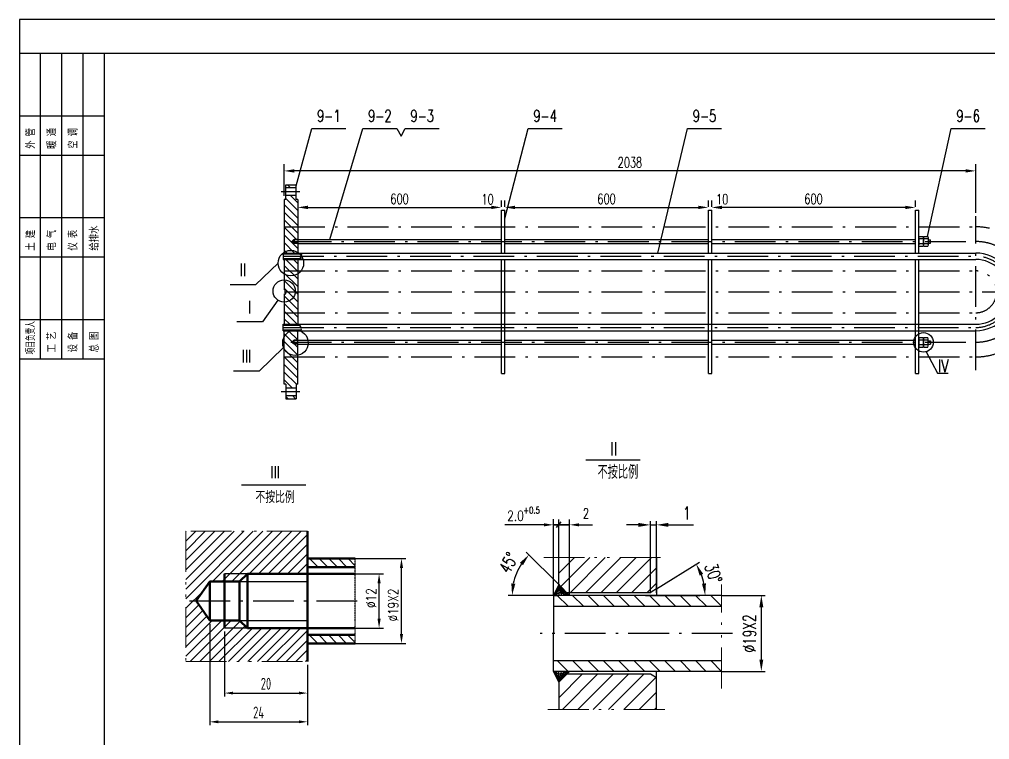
# Model space of a CAD drawing. Extents: x 28446 to 36913, y 3260 to 15560.
# Drawn here: x 28446 to 31305, y 7078 to 9200 of the extents above; entities that cross this region are included whole.
import ezdxf
from ezdxf.enums import TextEntityAlignment as Align

# ---------------------------------------------------------------- set-up
doc = ezdxf.new("R2010")
doc.units = 0
doc.header["$LTSCALE"] = 10
for name, pattern in [('ACAD_ISO10W100', [18.7, 12, -3, 0.7, -3]), ('ACAD_ISO12W100', [22.4, 12, -3, 0.7, -3, 0.7, -3]), ('DASHED', [5, 4, -1]), ('PHANTOM', [2.5, 1.25, -0.25, 0.25, -0.25, 0.25, -0.25])]:
    doc.linetypes.add(name, pattern=pattern)
for name, color, linetype in [('1', 7, 'Continuous'), ('2', 1, 'Continuous'), ('BZCC', 7, 'Continuous'), ('hgjy', 7, 'Continuous'), ('K1', 4, 'Continuous'), ('STEEL', 1, 'Continuous'), ('STEEL_DASH', 7, 'DASHED'), ('tank', 1, 'Continuous'), ('tankx', 2, 'ACAD_ISO10W100'), ('tanky', 7, 'Continuous')]:
    doc.layers.add(name, color=color, linetype=linetype)
doc.layers.add('CDR_DWG1', color=1, linetype='Continuous', lineweight=50)
doc.layers.add('双点划线', color=3, linetype='ACAD_ISO12W100', lineweight=18)
doc.styles.add('HGCAD', font='gbenor.shx', dxfattribs={"width": 0.75, "bigfont": 'gbcbig.shx'})
doc.styles.add('HZ', font='txt', dxfattribs={"width": 0.75, "bigfont": 'hztxt'})
doc.styles.add('hzfs', font='simplex.shx', dxfattribs={"width": 0.7, "bigfont": 'hzfs.shx'})
doc.styles.add('ST', font='', dxfattribs={"width": 0.75})
doc.styles.get("Standard").update_dxf_attribs({"font": 'txt', "width": 0.7, "bigfont": 'hztxt.shx'})
doc.styles.get('ST').set_extended_font_data('SimSun')
doc.dimstyles.new('HGCAD$0', dxfattribs={"dimscale": 10, "dimtxt": 3.5, "dimasz": 2.5, "dimexe": 1, "dimexo": 1, "dimgap": 1, "dimtad": 1, "dimdec": 0, "dimdsep": 46, "dimtxsty": 'HGCAD', "dimcen": 0, "dimclrd": 4, "dimclre": 4, "dimclrt": 7, "dimadec": 0, "dimazin": 0, "dimtfac": 0.7, "dimtmove": 0, "dimatfit": 0, "dimfxl": 1, "dimarcsym": 0})
doc.dimstyles.new('ISO-25', dxfattribs={"dimtxt": 2.5, "dimasz": 2.5, "dimexe": 1.25, "dimexo": 0.625, "dimtad": 1, "dimtxsty": 'Standard', "dimcen": 2.5, "dimadec": 0, "dimazin": 0, "dimtfac": 1, "dimtmove": 0, "dimatfit": 3, "dimfxl": 1, "dimarcsym": 0})

# ---------------------------------------------------------------- blocks, each defined once
blk = doc.blocks.new('M16')
at = {"layer": 'tank'}
for p, q in [((6.000000000010004, -10.39230484540803), (5.999999999989996, 10.39230484541895)), ((7.021749413833277, 13.85640646055708), (19.07825058613798, 13.85640646056981)), ((19.07825058614526, 6.928203230293548), (7.021749413840553, 6.928203230281724)), ((20.10000000001037, -10.39230484539439), (20.09999999998945, 10.39230484543259)), ((20.10000000001037, -10.39230484542441), (20.09999999999036, 10.39230484540258)), ((21.12174941383364, 13.85640646054253), (33.17825058613835, 13.85640646055344)), ((33.17825058614562, 6.928203230277177), (21.12174941384092, 6.928203230266263)), ((34.20000000001073, -10.39230484540985), (34.19999999998981, 10.39230484541713)), ((34.19999999999527, 4.881867190347293), (40.63992441342089, 4.88186719035366)), ((40.63992441342089, 4.88186719035366), (40.63992441343089, -4.881867190307275)), ((19.07825058615799, -6.928203230257168), (7.021749413854195, -6.928203230268991)), ((7.021749413860562, -13.85640646054435), (19.07825058616527, -13.85640646053344)), ((33.17825058615836, -6.928203230273539), (21.12174941385456, -6.928203230284453)), ((21.12174941386093, -13.85640646056072), (33.17825058616563, -13.8564064605489)), ((34.19999999999982, -4.881867190307275), (40.63992441342543, -4.881867190307275))]:
    blk.add_line(p, q, dxfattribs=at)
for centre, radius, start, end in [((12.38315603018236, 10.39230484542531), 6.383156030192954, 147.1327677635579, 212.8672322365142), ((29.99999999999909, 2.91038304567337e-11), 24, 163.2213451190789, 196.7786548810209), ((13.71684396979708, 10.39230484542622), 6.383156030192955, 327.1327677635579, 32.86723223651416), ((-3.900000000000546, -4.547473508864641e-12), 24, 343.2213451190788, 16.77865488102088), ((26.48315603018273, 10.39230484540985), 6.383156030192954, 147.1327677635579, 212.8672322365142), ((44.09999999999945, 1.364242052659392e-11), 24, 163.2213451190789, 196.7786548810209), ((27.81684396979745, 10.39230484541076), 6.383156030192955, 327.1327677635579, 32.86723223651416), ((10.19999999999982, -2.000888343900442e-11), 24, 343.2213451190788, 16.77865488102088), ((12.38315603020328, -10.39230484540167), 6.383156030192955, 147.1327677635579, 212.8672322365142), ((13.71684396981709, -10.39230484540076), 6.383156030192954, 327.1327677635579, 32.86723223651416), ((26.48315603020365, -10.39230484541713), 6.383156030192955, 147.1327677635579, 212.8672322365142), ((27.81684396981746, -10.39230484541622), 6.383156030192954, 327.1327677635579, 32.86723223651416)]:
    blk.add_arc(centre, radius, start, end, dxfattribs=at)
blk = doc.blocks.new('*D134')
at = {"layer": 'Defpoints', "color": 0, "linetype": 'ByBlock'}
for p in [(29226.31321511405, 8753.622110270051), (29226.31321511405, 8669.744449199627), (31264.2525174933, 8620.24444920023)]:
    blk.add_point(p, dxfattribs=at)
at = {"layer": 'STEEL_DASH', "color": 4, "linetype": 'ByBlock', "lineweight": -2}
for p, q in [((29226.31321511405, 8679.744449199627), (29226.31321511405, 8773.622110270051)), ((31234.2525174933, 8753.622110270051), (29256.31321511405, 8753.622110270051)), ((31264.2525174933, 8630.24444920023), (31264.2525174933, 8773.622110270051))]:
    blk.add_line(p, q, dxfattribs=at)
at = {"layer": 'STEEL_DASH', "color": 4, "linetype": 'ByBlock'}
for points in [[(29256.31321511405, 8758.622110270051), (29256.31321511405, 8748.622110270051), (29226.31321511405, 8753.622110270051)], [(31234.2525174933, 8758.622110270051), (31234.2525174933, 8748.622110270051), (31264.2525174933, 8753.622110270051)]]:
    blk.add_solid(points, dxfattribs=at)
at = {"layer": 'STEEL_DASH', "color": 7, "linetype": 'ByBlock', "insert": (30245.28286630367, 8778.622110270051), "char_height": 30, "attachment_point": 5, "style": 'hzfs'}
blk.add_mtext('2038', dxfattribs=at)
blk = doc.blocks.new('*D135')
at = {"layer": 'Defpoints', "color": 0, "linetype": 'ByBlock'}
for p in [(29266.31601237125, 8669.744449199627), (29866.31601237125, 8646.088409225573), (29866.31601237125, 8637.53953210069)]:
    blk.add_point(p, dxfattribs=at)
at = {"layer": 'STEEL_DASH', "color": 4, "linetype": 'ByBlock', "lineweight": -2}
for p, q in [((29866.31601237125, 8647.53953210069), (29866.31601237125, 8666.088409225573)), ((29266.31601237125, 8659.744449199627), (29266.31601237125, 8626.088409225573)), ((29296.31601237125, 8646.088409225573), (29836.31601237125, 8646.088409225573))]:
    blk.add_line(p, q, dxfattribs=at)
at = {"layer": 'STEEL_DASH', "color": 4, "linetype": 'ByBlock'}
for points in [[(29296.31601237125, 8651.088409225573), (29296.31601237125, 8641.088409225573), (29266.31601237125, 8646.088409225573)], [(29836.31601237125, 8651.088409225573), (29836.31601237125, 8641.088409225573), (29866.31601237125, 8646.088409225573)]]:
    blk.add_solid(points, dxfattribs=at)
at = {"layer": 'STEEL_DASH', "color": 7, "linetype": 'ByBlock', "insert": (29566.31601237125, 8671.088409225573), "char_height": 30, "attachment_point": 5, "style": 'hzfs'}
blk.add_mtext('600', dxfattribs=at)
blk = doc.blocks.new('*D136')
at = {"layer": 'Defpoints', "color": 0, "linetype": 'ByBlock'}
for p in [(29876.31601237125, 8637.53953210069), (30476.31601237125, 8646.06738464898), (30476.31601237125, 8637.539532100654)]:
    blk.add_point(p, dxfattribs=at)
at = {"layer": 'STEEL_DASH', "color": 4, "linetype": 'ByBlock', "lineweight": -2}
for p, q in [((29876.31601237125, 8647.53953210069), (29876.31601237125, 8666.06738464898)), ((30476.31601237125, 8647.539532100654), (30476.31601237125, 8666.06738464898)), ((29906.31601237125, 8646.06738464898), (30446.31601237125, 8646.06738464898))]:
    blk.add_line(p, q, dxfattribs=at)
at = {"layer": 'STEEL_DASH', "color": 4, "linetype": 'ByBlock'}
for points in [[(29906.31601237125, 8651.06738464898), (29906.31601237125, 8641.06738464898), (29876.31601237125, 8646.06738464898)], [(30446.31601237125, 8651.06738464898), (30446.31601237125, 8641.06738464898), (30476.31601237125, 8646.06738464898)]]:
    blk.add_solid(points, dxfattribs=at)
at = {"layer": 'STEEL_DASH', "color": 7, "linetype": 'ByBlock', "insert": (30176.31601237125, 8671.06738464898), "char_height": 30, "attachment_point": 5, "style": 'hzfs'}
blk.add_mtext('600', dxfattribs=at)
blk = doc.blocks.new('*D137')
at = {"layer": 'Defpoints', "color": 0, "linetype": 'ByBlock'}
for p in [(30486.31601237125, 8645.96840593456), (30486.31601237125, 8637.53953210069), (31086.31601237125, 8637.53953210069)]:
    blk.add_point(p, dxfattribs=at)
at = {"layer": 'STEEL_DASH', "color": 4, "linetype": 'ByBlock', "lineweight": -2}
for p, q in [((30486.31601237125, 8647.53953210069), (30486.31601237125, 8665.96840593456)), ((31086.31601237125, 8647.53953210069), (31086.31601237125, 8665.96840593456)), ((31056.31601237125, 8645.96840593456), (30516.31601237125, 8645.96840593456))]:
    blk.add_line(p, q, dxfattribs=at)
at = {"layer": 'STEEL_DASH', "color": 4, "linetype": 'ByBlock'}
for points in [[(30516.31601237125, 8650.96840593456), (30516.31601237125, 8640.96840593456), (30486.31601237125, 8645.96840593456)], [(31056.31601237125, 8650.96840593456), (31056.31601237125, 8640.96840593456), (31086.31601237125, 8645.96840593456)]]:
    blk.add_solid(points, dxfattribs=at)
at = {"layer": 'STEEL_DASH', "color": 7, "linetype": 'ByBlock', "insert": (30786.31601237125, 8670.96840593456), "char_height": 30, "attachment_point": 5, "style": 'hzfs'}
blk.add_mtext('600', dxfattribs=at)
blk = doc.blocks.new('*D140')
at = {"color": 4, "lineweight": -2}
for p, q in [((30515.46928363622, 7502.732247904729), (30643.69418943245, 7502.732247904729)), ((30632.44418943245, 7313.732308939885), (30632.44418943245, 7467.732247904729)), ((30515.46928363622, 7278.732308939885), (30643.69418943245, 7278.732308939885))]:
    blk.add_line(p, q, dxfattribs=at)
at = {"color": 4}
for points in [[(30626.61085609912, 7467.732247904729), (30638.27752276578, 7467.732247904729), (30632.44418943245, 7502.732247904729)], [(30626.61085609912, 7313.732308939885), (30638.27752276578, 7313.732308939885), (30632.44418943245, 7278.732308939885)]]:
    blk.add_solid(points, dxfattribs=at)
at = {"layer": 'Defpoints', "color": 0}
for p in [(30515.46928363622, 7502.732247904729), (30632.44418943245, 7502.732247904729), (30515.46928363622, 7278.732308939885)]:
    blk.add_point(p, dxfattribs=at)
at = {"color": 7, "insert": (30597.44418943245, 7390.732278422312), "char_height": 37.5, "attachment_point": 5, "rotation": 90, "style": 'hzfs'}
blk.add_mtext('%%C19X2', dxfattribs=at)
blk = doc.blocks.new('*D141')
at = {"color": 4, "lineweight": -2}
blk.add_line((30323.4694667417, 7521.817483500432), (30449.99768352597, 7600.89705337158), dxfattribs=at)
blk.add_arc((30292.93287137621, 7502.732247904731), 173.9679371658754, 11.54666679686845, 20.4585322279824, dxfattribs=at)
at = {"color": 4}
for points in [[(30450.69527758744, 7560.960790704076), (30461.16042555555, 7566.117513414935), (30440.45768343892, 7594.934595963833)], [(30469.1837893671, 7538.141509070849), (30457.57630029566, 7536.967921167279), (30466.90080854209, 7502.732247904731)]]:
    blk.add_solid(points, dxfattribs=at)
at = {"layer": 'Defpoints', "color": 0}
for p in [(30323.4694667417, 7521.817483500432), (30463.89378105448, 7534.938000864861), (30299.46937518896, 7502.732247904731), (30310.66932636083, 7513.817452982854), (30515.46928363623, 7502.732247904731)]:
    blk.add_point(p, dxfattribs=at)
at = {"color": 7, "insert": (30491.4799650641, 7567.898576261125), "char_height": 37.5, "attachment_point": 5, "rotation": 288.1706623373516, "style": 'hzfs'}
blk.add_mtext('30%%d', dxfattribs=at)
blk = doc.blocks.new('*D142')
at = {"color": 4, "lineweight": -2}
for p, q in [((30035.46928363622, 7534.73236997504), (29939.61638454672, 7630.585726127214)), ((30019.46937518896, 7502.732247904727), (29886.65756130737, 7502.732247904729))]:
    blk.add_line(p, q, dxfattribs=at)
blk.add_arc((30067.46925311865, 7502.732247904731), 169.5616918112798, 146.8476429113363, 168.1522204850796, dxfattribs=at)
at = {"color": 4}
for points in [[(29920.98046375291, 7599.137048027187), (29930.0373880875, 7591.782917710925), (29947.57131686899, 7622.630755872831)], [(29907.32199847978, 7536.943300950557), (29895.71763332046, 7538.147385814807), (29897.90756130737, 7502.732247904727)]]:
    blk.add_solid(points, dxfattribs=at)
at = {"layer": 'Defpoints', "color": 0}
for p in [(29903.68527072616, 7546.618173228931), (30035.46928363622, 7534.73236997504), (30019.46937518896, 7502.732247904727), (30067.46925311865, 7502.732247904731), (30155.46928363622, 7502.732247904731)]:
    blk.add_point(p, dxfattribs=at)
at = {"color": 7, "insert": (29886.94014160664, 7598.933732578193), "char_height": 37.5, "attachment_point": 5, "rotation": 61.94745916325821, "style": 'hzfs'}
blk.add_mtext('45°', dxfattribs=at)
blk = doc.blocks.new('*D143')
at = {"color": 4, "lineweight": -2}
for p, q in [((30305.32569843114, 7510.732278422307), (30305.32569843114, 7721.881055430438)), ((30323.46946674169, 7510.732278422307), (30323.46946674169, 7721.881055430438)), ((30270.32569843114, 7710.631055430438), (30235.32569843114, 7710.631055430438)), ((30305.32569843114, 7710.631055430438), (30323.46946674169, 7710.631055430438)), ((30358.46946674169, 7710.631055430438), (30432.21946674169, 7710.631055430438))]:
    blk.add_line(p, q, dxfattribs=at)
at = {"color": 4}
for points in [[(30270.32569843114, 7716.464388763771), (30270.32569843114, 7704.797722097105), (30305.32569843114, 7710.631055430438)], [(30358.46946674169, 7716.464388763771), (30358.46946674169, 7704.797722097105), (30323.46946674169, 7710.631055430438)]]:
    blk.add_solid(points, dxfattribs=at)
at = {"layer": 'Defpoints', "color": 0}
for p in [(30323.46946674169, 7710.631055430438), (30305.32569843114, 7510.732278422307), (30323.46946674169, 7510.732278422307)]:
    blk.add_point(p, dxfattribs=at)
at = {"color": 7, "insert": (30412.84446674169, 7745.631055430438), "char_height": 37.5, "attachment_point": 5, "style": 'hzfs'}
blk.add_mtext('1', dxfattribs=at)
blk = doc.blocks.new('*D138')
at = {"color": 4, "lineweight": -2}
for p, q in [((29050.27574081438, 7396.417187432255), (29050.27574081438, 7205.013421537916)), ((29294.92825820546, 7297.977275560827), (29294.92825820546, 7205.013421537916)), ((29075.27574081438, 7215.013421537916), (29269.92825820546, 7215.013421537916))]:
    blk.add_line(p, q, dxfattribs=at)
at = {"color": 4}
for points in [[(29075.27574081438, 7219.180088204583), (29075.27574081438, 7210.846754871249), (29050.27574081438, 7215.013421537916)], [(29269.92825820546, 7219.180088204583), (29269.92825820546, 7210.846754871249), (29294.92825820546, 7215.013421537916)]]:
    blk.add_solid(points, dxfattribs=at)
at = {"layer": 'Defpoints', "color": 0}
for p in [(29050.27574081438, 7406.417187432255), (29294.92825820546, 7307.977275560827), (29294.92825820546, 7215.013421537916)]:
    blk.add_point(p, dxfattribs=at)
at = {"color": 7, "insert": (29172.60199950992, 7242.513421537916), "char_height": 35, "attachment_point": 5, "style": 'HGCAD'}
blk.add_mtext('20', dxfattribs=at)
blk = doc.blocks.new('*D139')
at = {"color": 4, "lineweight": -2}
for p, q in [((29006.84752136162, 7419.274548272098), (29006.84752136162, 7120.286046450314)), ((29294.92825820546, 7297.977275560863), (29294.92825820546, 7120.286046450314)), ((29031.84752136162, 7130.286046450314), (29269.92825820546, 7130.286046450314))]:
    blk.add_line(p, q, dxfattribs=at)
at = {"color": 4}
for points in [[(29031.84752136162, 7134.452713116981), (29031.84752136162, 7126.119379783647), (29006.84752136162, 7130.286046450314)], [(29269.92825820546, 7134.452713116981), (29269.92825820546, 7126.119379783647), (29294.92825820546, 7130.286046450314)]]:
    blk.add_solid(points, dxfattribs=at)
at = {"layer": 'Defpoints', "color": 0}
for p in [(29006.84752136162, 7429.274548272098), (29294.92825820546, 7307.977275560863), (29294.92825820546, 7130.286046450314)]:
    blk.add_point(p, dxfattribs=at)
at = {"color": 7, "insert": (29150.88788978354, 7157.786046450314), "char_height": 35, "attachment_point": 5, "style": 'HGCAD'}
blk.add_mtext('24', dxfattribs=at)

msp = doc.modelspace()

# ---------------------------------------------------------------- hatches: boundary and pattern name
at = {"layer": 'STEEL_DASH', "linetype": 'ByBlock'}
h = msp.add_hatch(dxfattribs=at)
h.set_pattern_fill('ANSI31', color=256, scale=5, style=0)
h.set_pattern_definition([(135, (60605.99568950568, 2038.154419885555), (11.22532015133644, 11.22532015133644), [])])
h.paths.add_polyline_path([(29231.09446424013, 8712.244449199654), (29261.53476324516, 8712.244449199654), (29261.53476324516, 8703.744449199654), (29231.09446424013, 8703.744449199654)])
h.paths.add_polyline_path([(29226.31321511405, 8669.744449199627), (29231.09446424013, 8669.744449199654), (29231.09446424013, 8680.744449199654), (29261.53476324516, 8680.744449199654), (29261.53476324516, 8669.744449199628), (29266.31601237125, 8669.744449199625), (29266.31601237124, 8588.798894862453), (29226.31321511404, 8588.798894862453)])
h.paths.add_polyline_path([(29226.31321511403, 8588.798894862455), (29266.31601237124, 8588.798894862455), (29266.31601237124, 8551.497624673233), (29255.84233677684, 8551.497624673233), (29255.84233677684, 8550.43331774422), (29253.34415533066, 8550.43331774422), (29248.81647699419, 8545.49762467323), (29253.34415533066, 8540.561931602242), (29255.84233677684, 8540.561931602242), (29255.84233677684, 8539.497624673231), (29266.31601237125, 8539.497624673233), (29266.31601237124, 8513.586964766677, 0.2873408609467023), (29226.31321511402, 8513.963326974379)])
h.paths.add_polyline_path([(29266.31601237124, 8513.586964766677), (29266.31601237125, 8511.69635448401), (29226.31321511402, 8511.69635448401), (29226.31321511402, 8513.963326974379, -0.2873408609467023)])
h.paths.add_polyline_path([(29226.31321511401, 8492.696354484013), (29266.31601237124, 8492.696354484015), (29266.31601237125, 8458.895084294789), (29226.31321511401, 8458.89508429479)])
h.paths.add_polyline_path([(29226.313215114, 8449.725571425988, 0.2873408609468249), (29266.31601237124, 8450.101933633683), (29266.31601237124, 8397.244449200178), (29258.94642975226, 8397.244449200178, 0.01829487644389185), (29259.03398492131, 8399.636535978703, 0.4142135623735516), (29226.313215114, 8432.35730578596)])
h.paths.add_polyline_path([(29226.313215114, 8449.725571425992), (29226.313215114, 8458.89508429479), (29266.31601237125, 8458.895084294789), (29266.31601237125, 8450.101933633685, -0.2873408609468559)])
h.paths.add_polyline_path([(29226.313215114, 8432.35730578596, -0.4142135623735516), (29259.03398492131, 8399.636535978703, -0.01829487644389879), (29258.94642975226, 8397.244449200176), (29226.31321511399, 8397.244449200176)])
h.paths.add_polyline_path([(29258.94642975226, 8397.244449200176), (29266.31601237124, 8397.244449200176), (29266.31601237124, 8335.593814105567), (29226.31321511398, 8335.593814105567), (29226.31321511399, 8366.915766171447, 0.3929409846706876)])
h.paths.add_polyline_path([(29226.31321511399, 8397.244449200176), (29258.94642975226, 8397.244449200176, -0.3929409846707198), (29226.31321511398, 8366.915766171447)])
h.paths.add_polyline_path([(29226.31321511399, 8335.593814105567), (29266.31601237124, 8335.593814105567), (29266.31601237124, 8301.792543916345), (29226.31321511397, 8301.792543916345)])
h.paths.add_polyline_path([(29226.31321511403, 8282.792543916345), (29247.14472706631, 8282.792543916345, 0.1880183632882613), (29226.31321511403, 8265.039269283337)], flags=17)
h.paths.add_polyline_path([(29247.14472706632, 8282.792543916346), (29266.31601237124, 8282.792543916346), (29266.31601237124, 8254.991273727124), (29255.84233677684, 8254.991273727122), (29255.84233677684, 8253.926966798113), (29253.34415533066, 8253.926966798113), (29248.8164769942, 8248.991273727126), (29253.34415533066, 8244.055580656135), (29255.84233677684, 8244.055580656135), (29255.84233677684, 8242.991273727122), (29266.31601237124, 8242.991273727124), (29266.31601237124, 8210.138294973187, -0.3256763449826872), (29226.31321511404, 8229.353351057234), (29226.31321511403, 8265.039269283337, -0.1880183632882905)])
h.paths.add_polyline_path([(29226.31321511405, 8229.353351057223, 0.3256763449825847), (29266.31601237124, 8210.138294973187), (29266.31601237124, 8205.690003537902), (29226.31321511405, 8205.690003537902)])
h.paths.add_polyline_path([(29226.31321511405, 8205.690003537902), (29266.31601237124, 8205.690003537904), (29266.31601237124, 8124.744449200731), (29261.53476324516, 8124.744449200726), (29261.53476324516, 8113.744449200701), (29231.09446424013, 8113.744449200701), (29231.09446424013, 8124.744449200702), (29226.31321511405, 8124.744449200728)])
h.paths.add_polyline_path([(29231.09446424014, 8090.744449200702), (29261.53476324516, 8090.744449200702), (29261.53476324516, 8082.244449200702), (29231.09446424013, 8082.244449200701)])

# ---------------------------------------------------------------- linework, layer by layer
for p, q in [((36855.99369508092, 9200.017219313188), (28445.99369508059, 9200.017219313188)), ((28445.99369508059, 9200.017219313188), (28445.99369508059, 3260.017219312949)), ((29266.31601237124, 8551.497624673231), (29255.84233677684, 8551.497624673231)), ((29266.31601237124, 8539.497624673231), (29255.84233677684, 8539.497624673231)), ((29266.31601237124, 8254.991273727124), (29255.84233677684, 8254.991273727124)), ((29266.31601237124, 8242.991273727124), (29255.84233677684, 8242.991273727124)), ((28936.30854157358, 7493.056654995216), (29135.22538950141, 7691.973502923051)), ((28936.30854157358, 7521.340926242687), (29106.94111825402, 7691.97350292312)), ((28936.30854157358, 7549.62519749015), (29078.65684700655, 7691.97350292312)), ((28936.30854157358, 7577.90946873762), (29050.37257575909, 7691.97350292312)), ((28936.30854157358, 7662.762282480016), (28965.51976201669, 7691.97350292312)), ((28936.30854157358, 7634.478011232553), (28993.80403326415, 7691.97350292312)), ((29015.09598441821, 7543.559826592376), (29163.50966074888, 7691.973502923051)), ((29066.23761650552, 7566.41718743222), (29191.79393199642, 7691.97350292312)), ((29094.52188775291, 7566.41718743222), (29220.07820324389, 7691.97350292312)), ((29122.80615900045, 7566.417187432255), (29248.36247449128, 7691.97350292312)), ((29151.09043024784, 7566.417187432255), (29276.64674573875, 7691.97350292312)), ((29179.37470149538, 7566.417187432255), (29294.92825820553, 7681.97074414244)), ((29207.65897274278, 7566.417187432255), (29294.92825820553, 7653.686472894969)), ((29235.94324399032, 7566.417187432255), (29294.92825820546, 7625.402201647471)), ((29326.35618739207, 7586.41718743222), (29301.35618739207, 7611.41718743222)), ((29354.64045863954, 7586.41718743222), (29329.64045863946, 7611.417187432255)), ((29382.92472988701, 7586.417187432255), (29357.924729887, 7611.417187432255)), ((29411.2090011344, 7586.417187432255), (29386.2090011344, 7611.417187432255)), ((29435.8407248929, 7590.069734921257), (29414.49327238194, 7611.417187432255)), ((29435.8407248929, 7611.417187432255), (29584.44780739758, 7611.417187432255)), ((29264.22751523771, 7566.417187432255), (29294.92825820546, 7597.117930399926)), ((29298.0719161446, 7586.41718743222), (29294.92825820539, 7589.560845371438)), ((29571.94780739758, 7389.417187432318), (29571.94780739758, 7583.41718743226)), ((29043.38025566567, 7543.559826592376), (29050.27574081438, 7550.455311741083)), ((29050.27574081438, 7550.455311741083), (29066.23761650552, 7566.41718743222)), ((29117.78531386952, 7566.417187432255), (29050.27574081438, 7566.417187432255)), ((29071.66452691307, 7543.559826592376), (29094.52188775291, 7566.41718743222)), ((29292.51178648525, 7566.417187432255), (29294.92825820546, 7568.833659152462)), ((29435.8407248929, 7566.417187432255), (29518.48136807208, 7566.417187432255)), ((29094.92825820546, 7543.559826592411), (29294.92825820546, 7543.559826592411)), ((29505.98136807208, 7434.417187432249), (29505.98136807208, 7538.41718743226)), ((28936.30854157358, 7464.772383747753), (28988.24334145988, 7516.707183634079)), ((28936.30854157358, 7436.488112500359), (28975.02562476437, 7475.205195691073)), ((28936.30854157366, 7408.203841252889), (28986.6015695306, 7458.49686920983)), ((28936.30854157358, 7379.919570005426), (28998.17751429683, 7441.788542728629)), ((28936.30854157358, 7323.351027510493), (29042.23206233516, 7429.274548272064)), ((28936.30854157358, 7351.635298757956), (29013.94779108769, 7429.274548272098)), ((28949.21906087139, 7307.977275560863), (29050.27574081431, 7409.033955503746)), ((28977.50333211893, 7307.977275560863), (29075.94324399024, 7406.41718743222)), ((29005.78760336632, 7307.977275560863), (29104.22751523771, 7406.41718743222)), ((29034.07187461386, 7307.977275560863), (29132.51178648518, 7406.41718743222)), ((29050.27574081431, 7409.033955503746), (29070.51633358262, 7429.274548272064)), ((29117.78531386952, 7406.417187432255), (29050.27574081438, 7406.417187432255)), ((29062.35614586125, 7307.977275560863), (29160.79605773264, 7406.41718743222)), ((29075.94324399032, 7406.417187432289), (29096.86441859251, 7427.338362034483)), ((29090.64041710879, 7307.977275560863), (29189.08032898011, 7406.41718743222)), ((29094.92825820546, 7429.274548272098), (29294.92825820546, 7429.274548272098)), ((29104.22751523771, 7406.41718743222), (29111.00645980753, 7413.196132002069)), ((29118.92468835619, 7307.977275560863), (29217.36460022758, 7406.41718743222)), ((29147.20895960365, 7307.977275560863), (29245.64887147504, 7406.41718743222)), ((29175.49323085112, 7307.977275560828), (29273.93314272251, 7406.41718743222)), ((29435.8407248929, 7406.417187432255), (29518.48136807208, 7406.417187432255)), ((29203.77750209859, 7307.977275560828), (29294.92825820546, 7399.128031667697)), ((29325.08201741241, 7361.41718743222), (29300.08201741234, 7386.417187432255)), ((29353.36628865988, 7361.417187432255), (29328.3662886598, 7386.417187432289)), ((29381.65055990728, 7361.417187432289), (29356.65055990727, 7386.417187432289)), ((29409.93483115467, 7361.417187432289), (29384.93483115467, 7386.417187432325)), ((29435.8407248929, 7363.795564941558), (29413.21910240212, 7386.417187432289)), ((29232.06177334605, 7307.977275560828), (29294.92825820546, 7370.843760420234)), ((29296.79774616494, 7361.41718743222), (29294.92825820546, 7363.286675391704)), ((29435.8407248929, 7361.417187432325), (29584.44780739758, 7361.417187432325)), ((29260.34604459345, 7307.977275560828), (29294.92825820546, 7342.559489172763)), ((29288.63031584099, 7307.977275560828), (29294.92825820546, 7314.2752179253))]:
    msp.add_line(p, q)
at = {"color": 7}
for p, q in [((28445.99369508059, 9100.017219313188), (28445.99369508059, 8200.017219313188)), ((28508.49369508059, 8200.017219313188), (28508.49369508059, 9100.017219313188)), ((28570.99369508059, 8200.017219313188), (28570.99369508059, 9100.017219313188)), ((28633.49369508059, 8200.017219313188), (28633.49369508059, 9100.017219313188)), ((28445.99369508059, 8915.97933877636), (28695.99369508059, 8915.97933877636)), ((28445.99369508059, 8800.017219313188), (28695.99369508059, 8800.017219313188)), ((28445.99369508059, 8615.97933877636), (28695.99369508059, 8615.97933877636)), ((28445.99369508059, 8500.017219313188), (28695.99369508059, 8500.017219313188)), ((28445.99369508059, 8315.97933877636), (28695.99369508059, 8315.97933877636)), ((28445.99369508059, 8200.017219313188), (28695.99369508059, 8200.017219313188))]:
    msp.add_line(p, q, dxfattribs=at)
at = {"color": 1}
for p, q in [((29866.31601237124, 8511.696354484011), (29866.31601237125, 8637.53953210069)), ((29866.31601237125, 8637.53953210069), (29876.31601237125, 8637.53953210069)), ((29876.31601237124, 8511.696354484011), (29876.31601237125, 8637.53953210069)), ((30476.31601237124, 8511.696354484011), (30476.31601237125, 8637.53953210069)), ((30476.31601237125, 8637.53953210069), (30486.31601237125, 8637.53953210069)), ((30486.31601237124, 8511.696354484011), (30486.31601237125, 8637.53953210069)), ((31086.31601237124, 8511.696354484015), (31086.31601237125, 8637.53953210069)), ((31086.31601237125, 8637.53953210069), (31096.31601237125, 8637.53953210069)), ((31096.31601237125, 8511.696354484015), (31096.31601237125, 8637.53953210069)), ((29866.31601237122, 8156.949366299665), (29866.31601237124, 8492.696354484015)), ((29876.31601237125, 8156.949366299665), (29876.31601237124, 8492.696354484015)), ((30476.31601237123, 8156.949366299665), (30476.31601237124, 8492.696354484015)), ((30486.31601237126, 8156.949366299665), (30486.31601237124, 8492.696354484015)), ((31086.31601237122, 8156.949366299665), (31086.31601237124, 8492.696354484015)), ((31096.31601237125, 8156.949366299665), (31096.31601237125, 8492.696354484015)), ((29866.31601237125, 8156.949366299665), (29876.31601237125, 8156.949366299665)), ((30476.31601237125, 8156.949366299665), (30486.31601237125, 8156.949366299665)), ((31086.31601237125, 8156.949366299665), (31096.31601237125, 8156.949366299665))]:
    msp.add_line(p, q, dxfattribs=at)
at = {"linetype": 'ByBlock'}
for p, q in [((31118.17497254031, 8220.727162832867), (31151.4422273887, 8157.558563600207)), ((31151.4422273887, 8157.558563600207), (31183.35809696757, 8157.558563600207))]:
    msp.add_line(p, q, dxfattribs=at)
at = {"color": 4}
for p, q in [((30019.46937535657, 7710.732431010198), (30019.46937535657, 7719.732736185979)), ((30067.46925311864, 7710.732431010198), (30067.46925311864, 7719.732736185979)), ((29991.46937535657, 7710.732736185979), (29876.26031628799, 7710.732736185979)), ((30067.46925311864, 7710.732736185979), (30019.46937535657, 7710.732736185979)), ((30095.46925311864, 7710.732736185979), (30135.33905936726, 7710.732736185979))]:
    msp.add_line(p, q, dxfattribs=at)
at = {"linetype": 'PHANTOM', "ltscale": 0.01}
msp.add_line((29435.8407248929, 7361.417187432325), (29435.8407248929, 7611.417187432255), dxfattribs=at)
at = {"linetype": 'ByBlock'}
msp.add_circle((31110.41601237125, 8248.426316390502), 28.7653362697979, dxfattribs=at)
for points in [[(29275.76652067563, 8511.65982872161), (29277.20474278953, 8506.116930829956), (29273.4279813858, 8495.070598095203), (29274.09524765394, 8492.73288024641)], [(29275.76652067563, 8282.829069678746), (29277.20474278953, 8288.3719675704), (29273.4279813858, 8299.418300305153), (29274.09524765394, 8301.756018153945)]]:
    msp.add_spline(points, degree=3)
for points in [[(29223.25251749328, 8511.696354484011), (29226.31321511404, 8513.985432668533), (29228.61772565802, 8511.69635448401), (29228.61772565802, 8511.696354484013)], [(29223.25251749328, 8492.696354484011), (29226.31321511404, 8490.40727629949), (29228.61772565802, 8492.696354484013), (29228.61772565802, 8492.69635448401)], [(29223.25251749328, 8301.792543916345), (29226.31321511404, 8304.081622100866), (29228.61772565802, 8301.792543916343), (29228.61772565802, 8301.792543916346)], [(29223.25251749328, 8282.792543916345), (29226.31321511404, 8280.503465731823), (29228.61772565802, 8282.792543916346), (29228.61772565802, 8282.792543916343)], [(29567.28114073091, 7583.41718743226), (29576.61447406425, 7583.41718743226), (29571.94780739758, 7611.417187432255)], [(29501.31470140541, 7538.41718743226), (29510.64803473875, 7538.41718743226), (29505.98136807208, 7566.417187432255)], [(29501.31470140541, 7434.417187432249), (29510.64803473875, 7434.417187432249), (29505.98136807208, 7406.417187432255)], [(29567.28114073091, 7389.417187432318), (29576.61447406425, 7389.417187432318), (29571.94780739758, 7361.417187432325)]]:
    msp.add_solid(points)
at = {"color": 4}
for points in [[(29991.46937535657, 7715.399402852645), (29991.46937535657, 7706.066069519313), (30019.46937535657, 7710.732736185979)], [(30095.46925311864, 7715.399402852645), (30095.46925311864, 7706.066069519313), (30067.46925311864, 7710.732736185979)]]:
    msp.add_solid(points, dxfattribs=at)
at = {"layer": '1'}
for p, q in [((30275.65335422869, 7901.235472577153), (30115.65335422869, 7901.235472577153)), ((30019.46937518896, 7502.732247904729), (30019.46937518896, 7727.459658223326)), ((30035.46928363622, 7534.732369975041), (30035.46928363622, 7726.797846796771)), ((30067.46925311864, 7502.732247904729), (30067.46925311864, 7726.356611841096)), ((30019.46937518896, 7710.732431010198), (30035.46928363622, 7710.732431010198)), ((30028.88962508189, 7702.453528256492), (30042.23713757208, 7719.284673481283)), ((30035.46928363622, 7710.732431010198), (30067.46925311864, 7710.732431010198)), ((30082.20008807958, 7614.732369975041), (30035.46928363622, 7567.987680033635)), ((30041.47148090185, 7528.730172709416), (30127.44819598974, 7614.732369975041)), ((30172.69630389989, 7614.732369975041), (30068.72703627883, 7510.732278422307)), ((30113.97520839956, 7510.732278422307), (30217.94441181005, 7614.732369975041)), ((30263.19251972021, 7614.732217387151), (30159.22346889436, 7510.732278422307)), ((30204.47157680776, 7510.732278422307), (30308.44078021825, 7614.732369975041)), ((30323.46916156591, 7584.503793314885), (30249.71967221249, 7510.732278422307)), ((30294.96782820441, 7510.732278422307), (30323.46946674169, 7539.242257670354)), ((30031.17988544286, 7502.732247904729), (30063.17039447607, 7470.732278422307)), ((30108.41850238622, 7470.732278422307), (30076.42799335302, 7502.732247904729)), ((30121.67610126318, 7502.732247904729), (30153.66661029638, 7470.732278422307)), ((30198.91471820654, 7470.732278422307), (30166.92420917333, 7502.732247904729)), ((30212.17246967138, 7502.732247904729), (30244.16282611669, 7470.732278422307)), ((30289.41108661474, 7470.732278422307), (30257.42057758154, 7502.732247904729)), ((30291.46934467138, 7502.732247904729), (30451.46934467138, 7502.732247904729)), ((30302.66868549169, 7502.732247904729), (30334.659041937, 7470.732278422307)), ((30379.90745502294, 7470.732278422307), (30347.91679340185, 7502.732247904729)), ((30393.164901312, 7502.732247904729), (30425.15525775732, 7470.732278422307)), ((30470.40367084325, 7470.732278422307), (30438.41300922216, 7502.732247904729)), ((30483.66111713232, 7502.732247904729), (30515.46928363622, 7470.914773539494)), ((30030.81840472997, 7310.732278422307), (30062.80891376318, 7278.732308939885)), ((30108.05702167333, 7278.732308939885), (30076.06651264013, 7310.732278422307)), ((30121.31462055029, 7310.732278422307), (30153.30512958349, 7278.732308939885)), ((30198.55339008154, 7278.732308939885), (30166.56272846044, 7310.732278422307)), ((30211.81098895849, 7310.732278422307), (30243.80149799169, 7278.732308939885)), ((30289.04960590185, 7278.732308939885), (30257.05909686864, 7310.732278422307)), ((30302.3072047788, 7310.732278422307), (30334.297713812, 7278.732308939885)), ((30379.54582172216, 7278.732308939885), (30347.55516010107, 7310.732278422307)), ((30392.803573187, 7310.732278422307), (30424.79392963232, 7278.732308939885)), ((30470.04203754247, 7278.732308939885), (30438.05168109716, 7310.732278422307)), ((30483.29978900732, 7310.732278422307), (30515.29014545263, 7278.732308939885)), ((30104.81186043742, 7270.732278422307), (30035.46928363622, 7201.369180277776)), ((30046.09077411474, 7166.732339457463), (30150.05996662929, 7270.732278422307)), ((30195.30807453944, 7270.732278422307), (30091.33888202489, 7166.732339457463)), ((30136.58698993505, 7166.732339457463), (30240.5561824496, 7270.732278422307)), ((30285.80434951472, 7270.732278422307), (30181.8352504331, 7166.732339457463)), ((30227.08335834325, 7166.732339457463), (30321.31614642919, 7260.992898539494)), ((30323.46946674169, 7217.885293559026), (30272.33146625341, 7166.732339457463)), ((30317.57957416357, 7166.732339457463), (30323.46916156591, 7172.623757914494))]:
    msp.add_line(p, q, dxfattribs=at)
at = {"layer": '2'}
for p, q in [((30035.46928363622, 7534.732369975041), (30035.46928363622, 7614.732369975041)), ((30323.46946674169, 7614.732369975041), (30323.46946674169, 7502.732247904729)), ((30035.46928363622, 7534.732369975041), (30019.46937518896, 7502.732247904729)), ((30019.46937518896, 7502.732247904729), (30035.46928363622, 7526.732339457463)), ((30035.46928363622, 7534.732369975041), (30027.46925311864, 7502.732247904729)), ((30067.46925311864, 7502.732247904729), (30035.46928363622, 7534.732369975041)), ((30035.46928363622, 7534.732369975041), (30035.46928363622, 7502.732247904729)), ((30035.46928363622, 7534.732369975041), (30043.4693141538, 7502.732247904729)), ((30035.46928363622, 7534.732369975041), (30051.46934467138, 7502.732247904729)), ((30035.46928363622, 7534.732369975041), (30059.46937518896, 7502.732247904729)), ((30035.46928363622, 7534.732369975041), (30067.46925311864, 7502.732247904729)), ((30067.46925311864, 7502.732247904729), (30035.46928363622, 7526.732339457463)), ((30323.46946674169, 7521.817483500432), (30310.66932636083, 7513.817452982854)), ((30019.46937518896, 7502.732247904729), (30035.46928363622, 7518.732308939885)), ((30019.46937518896, 7502.732247904729), (30035.46928363622, 7510.732278422307)), ((30019.46937518896, 7502.732247904729), (30035.46928363622, 7502.732247904729)), ((30155.46928363622, 7502.732247904729), (30019.46937518896, 7502.732247904729)), ((30019.46937518896, 7502.732247904729), (30019.46937518896, 7470.732278422307)), ((30067.46925311864, 7502.732247904729), (30035.46928363622, 7518.732308939885)), ((30305.32569843114, 7510.732278422307), (30035.46928363622, 7510.732278422307)), ((30067.46925311864, 7502.732247904729), (30035.46928363622, 7510.732278422307)), ((30067.46925311864, 7502.732247904729), (30035.46928363622, 7502.732247904729)), ((30163.4693141538, 7502.732247904729), (30067.46925311864, 7502.732247904729)), ((30163.4693141538, 7502.732247904729), (30155.46928363622, 7502.732247904729)), ((30291.46934467138, 7502.732247904729), (30163.4693141538, 7502.732247904729)), ((30299.46937518896, 7502.732247904729), (30291.46934467138, 7502.732247904729)), ((30515.46928363622, 7502.732247904729), (30299.46937518896, 7502.732247904729)), ((30310.66932636083, 7513.817452982854), (30305.32569843114, 7510.732278422307)), ((30019.46937518896, 7470.732278422307), (30155.46928363622, 7470.732278422307)), ((30019.46937518896, 7470.732278422307), (30019.46937518896, 7390.732278422307)), ((30155.46928363622, 7470.732278422307), (30163.4693141538, 7470.732278422307)), ((30163.4693141538, 7470.732278422307), (30291.46934467138, 7470.732278422307)), ((30291.46934467138, 7470.732278422307), (30299.46937518896, 7470.732278422307)), ((30299.46937518896, 7470.732278422307), (30515.46928363622, 7470.732278422307)), ((30019.46937518896, 7310.732278422307), (30019.46937518896, 7390.732278422307)), ((30019.46937518896, 7278.732308939885), (30019.46937518896, 7310.732278422307)), ((30019.46937518896, 7310.732278422307), (30155.46928363622, 7310.732278422307)), ((30155.46928363622, 7310.732278422307), (30163.4693141538, 7310.732278422307)), ((30163.4693141538, 7310.732278422307), (30291.46934467138, 7310.732278422307)), ((30291.46934467138, 7310.732278422307), (30299.46937518896, 7310.732278422307)), ((30299.46937518896, 7310.732278422307), (30515.46928363622, 7310.732278422307)), ((30035.46928363622, 7246.732339457463), (30019.46937518896, 7278.732308939885)), ((30019.46937518896, 7278.732308939885), (30035.46928363622, 7254.732369975041)), ((30019.46937518896, 7278.732308939885), (30035.46928363622, 7262.732247904729)), ((30019.46937518896, 7278.732308939885), (30035.46928363622, 7270.732278422307)), ((30019.46937518896, 7278.732308939885), (30035.46928363622, 7278.732308939885)), ((30155.46928363622, 7278.732308939885), (30019.46937518896, 7278.732308939885)), ((30035.46928363622, 7246.732339457463), (30027.46925311864, 7278.732308939885)), ((30067.46925311864, 7278.732308939885), (30035.46928363622, 7246.732339457463)), ((30035.46928363622, 7246.732339457463), (30035.46928363622, 7278.732308939885)), ((30035.46928363622, 7246.732339457463), (30043.4693141538, 7278.732308939885)), ((30035.46928363622, 7246.732339457463), (30051.46934467138, 7278.732308939885)), ((30035.46928363622, 7246.732339457463), (30059.46937518896, 7278.732308939885)), ((30035.46928363622, 7246.732339457463), (30067.46925311864, 7278.732308939885)), ((30067.46925311864, 7278.732308939885), (30035.46928363622, 7254.732369975041)), ((30067.46925311864, 7278.732308939885), (30035.46928363622, 7262.732247904729)), ((30067.46925311864, 7278.732308939885), (30035.46928363622, 7270.732278422307)), ((30067.46925311864, 7278.732308939885), (30035.46928363622, 7278.732308939885)), ((30305.32569843114, 7270.732278422307), (30035.46928363622, 7270.732278422307)), ((30163.4693141538, 7278.732308939885), (30067.46925311864, 7278.732308939885)), ((30163.4693141538, 7278.732308939885), (30155.46928363622, 7278.732308939885)), ((30291.46934467138, 7278.732308939885), (30163.4693141538, 7278.732308939885)), ((30299.46937518896, 7278.732308939885), (30291.46934467138, 7278.732308939885)), ((30515.46928363622, 7278.732308939885), (30299.46937518896, 7278.732308939885)), ((30310.66932636083, 7267.64710386176), (30305.32569843114, 7270.732278422307)), ((30323.46946674169, 7259.647225932073), (30310.66932636083, 7267.64710386176)), ((30323.46946674169, 7166.732339457463), (30323.46946674169, 7278.732308939885)), ((30035.46928363622, 7246.732339457463), (30035.46928363622, 7166.732339457463))]:
    msp.add_line(p, q, dxfattribs=at)
at = {"layer": 'BZCC'}
msp.add_line((28695.99369508059, 9100.017219313188), (28695.99369508058, 8200.017219313188), dxfattribs=at)
at = {"layer": 'CDR_DWG1'}
for p, q in [((29294.92825820546, 7307.977275560863), (29294.92825820546, 7691.973502923085)), ((29294.92825820546, 7611.417187432255), (29435.8407248929, 7611.417187432255)), ((29294.92825820546, 7586.417187432255), (29435.8407248929, 7586.417187432255)), ((29050.27574081438, 7406.417187432255), (29050.27574081438, 7566.417187432255)), ((29094.92825820546, 7543.559826592411), (29117.78531386952, 7566.417187432255)), ((29117.78531386952, 7406.417187432255), (29117.78531386952, 7566.417187432255)), ((29117.78531386952, 7566.417187432255), (29435.8407248929, 7566.417187432255)), ((28967.25767761162, 7486.417187432255), (29006.84752136162, 7543.559826592411)), ((29006.84752136162, 7543.559826592411), (29094.92825820546, 7543.559826592411)), ((29006.84752136162, 7429.274548272098), (29006.84752136162, 7543.559826592411)), ((29094.92825820546, 7429.274548272098), (29094.92825820546, 7543.559826592411)), ((29006.84752136162, 7429.274548272098), (28967.25767761162, 7486.417187432255)), ((29094.92825820546, 7429.274548272098), (29006.84752136162, 7429.274548272098)), ((29117.78531386952, 7406.417187432255), (29094.92825820546, 7429.274548272098)), ((29435.8407248929, 7406.417187432255), (29117.78531386952, 7406.417187432255)), ((29294.92825820546, 7386.417187432255), (29435.8407248929, 7386.417187432325)), ((29294.92825820546, 7361.417187432255), (29435.8407248929, 7361.417187432325))]:
    msp.add_line(p, q, dxfattribs=at)
at = {"layer": 'hgjy'}
msp.add_line((29290.41368674874, 7827.628516022765), (29100.21930637676, 7827.628516022765), dxfattribs=at)
for points in [[(29208.33461374265, 8481.84444920018), (29141.82525106907, 8418.114875397601), (29066.82525106907, 8418.114875397601)], [(29207.43765318924, 8372.908985795382), (29162.03323550546, 8308.616920901028), (29087.03323550546, 8308.616920901028)], [(29224.58124927755, 8233.039550809961), (29152.29886944165, 8163.778245706389), (29077.29886944165, 8163.778245706389)]]:
    msp.add_lwpolyline(points, dxfattribs=at)
for centre, radius in [((29246.01419706389, 8481.84444920018), 37.67958332125272), ((29226.31321511405, 8399.636535978703), 32.7207698072561), ((29259.50025790717, 8247.19631017029), 37.67958332125272)]:
    msp.add_circle(centre, radius, dxfattribs=at)
at = {"layer": 'K1', "color": 7}
msp.add_line((28695.99369508059, 9100.017219313188), (28445.99369508059, 9100.017219313188), dxfattribs=at)
at = {"layer": 'K1', "const_width": 4}
msp.add_lwpolyline([(36755.99369508092, 3360.017219312949), (36755.99369508092, 9100.017219313188), (28695.99369508059, 9100.017219313188), (28695.99369508059, 3360.017219312949)], close=True, dxfattribs=at)
at = {"layer": 'STEEL', "linetype": 'ByBlock'}
for p, q in [((29231.09446424013, 8669.744449199654), (29226.31321511405, 8669.744449199627)), ((29266.31601237125, 8669.744449199627), (29261.53476324516, 8669.744449199628)), ((29226.31321511399, 8403.244449200176), (29231.31321511399, 8403.244449200176)), ((29226.31321511399, 8391.244449200176), (29231.31321511399, 8391.244449200176)), ((29231.31321511399, 8403.244449200176), (29231.31321511398, 8397.244449200176)), ((29231.31321511399, 8391.244449200176), (29231.31321511398, 8397.244449200176)), ((29231.09446424013, 8124.744449200705), (29226.31321511405, 8124.744449200733)), ((29231.09446424013, 8124.744449200702), (29226.31321511405, 8124.744449200729)), ((29266.31601237125, 8124.744449200733), (29261.53476324516, 8124.744449200731)), ((29266.31601237125, 8124.744449200729), (29261.53476324516, 8124.744449200727))]:
    msp.add_line(p, q, dxfattribs=at)
at = {"layer": 'tank'}
for p, q in [((29231.09446424013, 8712.244449199654), (29261.53476324516, 8712.244449199654)), ((29231.09446424013, 8669.744449199654), (29231.09446424013, 8712.244449199654)), ((29261.53476324516, 8703.744449199654), (29231.09446424013, 8703.744449199654)), ((29261.53476324516, 8669.744449199654), (29261.53476324516, 8712.244449199654)), ((29226.31321511405, 8669.744449199627), (29226.31321511402, 8511.69635448401)), ((29261.53476324516, 8680.744449199654), (29231.09446424013, 8680.744449199654)), ((29266.31601237125, 8669.744449199627), (29266.31601237124, 8550.944449200182)), ((29253.34415533066, 8550.43331774422), (29248.81647699419, 8545.497624673231)), ((29266.31601237124, 8550.43331774422), (29253.34415533066, 8550.43331774422)), ((29253.34415533066, 8540.561931602244), (29253.34415533066, 8550.43331774422)), ((29255.84233677684, 8551.497624673231), (29255.84233677684, 8539.497624673231)), ((29266.31601237124, 8551.497624673231), (29866.31601237124, 8551.497624673233)), ((29266.31601237125, 8550.94444920018), (29266.31601237124, 8511.696354484011)), ((29876.31601237125, 8551.497624673233), (30476.31601237124, 8551.497624673235)), ((30486.31601237125, 8551.497624673235), (31086.31601237124, 8551.497624673233)), ((29253.34415533066, 8540.561931602242), (29248.81647699419, 8545.497624673231)), ((29266.31601237124, 8540.561931602242), (29253.34415533066, 8540.561931602242)), ((29266.31601237125, 8539.49762467323), (29866.31601237124, 8539.497624673233)), ((29876.31601237124, 8539.497624673233), (30476.31601237124, 8539.497624673233)), ((30486.31601237125, 8539.497624673233), (31086.31601237124, 8539.497624673231)), ((29223.25251749328, 8511.69635448401), (29223.25251749328, 8492.696354484015)), ((29223.25251749328, 8511.69635448401), (31264.2525174933, 8511.696354484011)), ((29223.25251749328, 8508.83312720109), (29276.83598016537, 8508.83312720109)), ((29223.25251749328, 8495.559581766933), (29276.83598016537, 8495.559581766933)), ((29223.25251749328, 8492.696354484013), (31264.2525174933, 8492.696354484013)), ((29226.31321511401, 8492.696354484013), (29226.31321511399, 8403.244449200176)), ((29266.31601237124, 8492.696354484015), (29266.31601237124, 8301.792543916343)), ((29226.31321511399, 8391.244449200176), (29226.31321511397, 8301.792543916341)), ((29223.25251749328, 8282.792543916346), (29223.25251749328, 8301.792543916345)), ((29223.25251749328, 8301.792543916343), (31264.2525174933, 8301.792543916343)), ((29223.25251749328, 8298.929316633423), (29273.39339544886, 8298.929316633423)), ((29223.25251749328, 8285.655771199266), (29276.83598016537, 8285.655771199266)), ((29223.25251749328, 8282.792543916346), (31264.2525174933, 8282.792543916345)), ((29226.31321511405, 8124.744449200729), (29226.31321511403, 8282.792543916346)), ((29266.31601237125, 8243.544449200175), (29266.31601237124, 8282.792543916346)), ((29253.34415533066, 8253.926966798113), (29248.81647699419, 8248.991273727124)), ((29253.34415533066, 8244.055580656135), (29248.81647699419, 8248.991273727124)), ((29253.34415533066, 8253.926966798112), (29253.34415533066, 8244.055580656135)), ((29266.31601237124, 8253.926966798113), (29253.34415533066, 8253.926966798113)), ((29266.31601237124, 8244.055580656135), (29253.34415533066, 8244.055580656135)), ((29255.84233677684, 8242.991273727124), (29255.84233677684, 8254.991273727124)), ((29266.31601237125, 8254.991273727126), (29866.31601237124, 8254.991273727122)), ((29266.31601237125, 8124.744449200729), (29266.31601237124, 8243.544449200173)), ((29266.31601237124, 8242.991273727124), (29866.31601237124, 8242.991273727122)), ((29876.31601237124, 8254.991273727122), (30476.31601237124, 8254.991273727122)), ((29876.31601237125, 8242.991273727122), (30476.31601237124, 8242.99127372712)), ((30486.31601237125, 8254.991273727122), (31086.31601237124, 8254.991273727124)), ((30486.31601237125, 8242.99127372712), (31086.31601237124, 8242.991273727122)), ((29231.09446424013, 8124.744449200702), (29231.09446424013, 8082.244449200702)), ((29261.53476324516, 8124.744449200702), (29261.53476324516, 8082.244449200702)), ((29261.53476324516, 8113.744449200702), (29231.09446424013, 8113.744449200702)), ((29261.53476324516, 8090.744449200702), (29231.09446424013, 8090.744449200702)), ((29231.09446424013, 8082.244449200702), (29261.53476324516, 8082.244449200702))]:
    msp.add_line(p, q, dxfattribs=at)
for radius in [114.451905283835, 95.451905283835]:
    msp.add_arc((31264.2525174933, 8397.244449200178), radius, 270, 90, dxfattribs=at)
at = {"layer": 'tankx'}
for p, q in [((29271.93803440984, 8692.244449199654), (29217.11206173039, 8692.244449199654)), ((31264.2525174933, 8166.070815847881), (31264.2525174933, 8620.24444920023)), ((29226.31321511403, 8588.798894862453), (31264.2525174933, 8588.798894862453)), ((29245.53385286522, 8545.497624673231), (31264.2525174933, 8545.497624673233)), ((29223.25251749328, 8502.19635448401), (31264.2525174933, 8502.196354484013)), ((29226.31321511399, 8458.89508429479), (31264.2525174933, 8458.895084294789)), ((29226.31321511399, 8397.244449200176), (31499.83543964613, 8397.244449200178)), ((29226.31321511397, 8335.593814105567), (31264.2525174933, 8335.593814105563)), ((29223.25251749328, 8292.292543916343), (31264.2525174933, 8292.292543916343)), ((29245.53385286522, 8248.991273727124), (31264.2525174933, 8248.991273727124)), ((29226.31321511403, 8205.690003537902), (31264.2525174933, 8205.690003537902)), ((29271.93803440984, 8102.244449200702), (29217.11206173039, 8102.244449200702)), ((28947.45388906477, 7486.417187432255), (29445.73696873025, 7486.417187432255)), ((30547.46940570654, 7390.732278422307), (29980.33286927718, 7390.744638041448))]:
    msp.add_line(p, q, dxfattribs=at)
for radius in [191.5544456622747, 148.2531754730535, 104.951905283835, 61.65063509461106]:
    msp.add_arc((31264.2525174933, 8397.244449200178), radius, 270, 90, dxfattribs=at)
at = {"layer": 'tanky', "linetype": 'ByBlock'}
for p, q in [((29261.53476324516, 8710.01358633356), (29307.72662894506, 8878.103732100644)), ((29307.72662894506, 8878.103732100644), (29407.72662894506, 8878.103732100644)), ((29361.25626309551, 8551.497624673231), (29458.16825224587, 8878.103732100644)), ((29458.16825224587, 8878.103732100644), (29558.16825224587, 8878.103732100644)), ((29558.16825224587, 8878.103732100644), (29570.66825224587, 8856.453732100645)), ((29570.66825224587, 8856.453732100645), (29583.16825224587, 8878.103732100644)), ((29583.16825224587, 8878.103732100644), (29683.16825224587, 8878.103732100644)), ((29876.31601237125, 8613.834884692842), (29945.2616438563, 8878.103732100644)), ((29945.2616438563, 8878.103732100644), (30045.2616438563, 8878.103732100644)), ((30327.52256035904, 8511.696354484011), (30415.09513893318, 8878.103732100644)), ((30415.09513893318, 8878.103732100644), (30515.09513893318, 8878.103732100644)), ((31122.24930601843, 8559.918988470425), (31191.82834592449, 8878.103732100644)), ((31191.82834592449, 8878.103732100644), (31291.82834592449, 8878.103732100644))]:
    msp.add_line(p, q, dxfattribs=at)
at = {"layer": '双点划线'}
for p, q in [((28936.30854157358, 7691.973502923085), (28936.30854157358, 7307.977275560863)), ((29294.92825820546, 7691.973502923085), (28936.30854157358, 7691.973502923085)), ((28936.30854157358, 7606.193739985083), (29022.08830451162, 7691.97350292312)), ((29990.9871539991, 7614.732369975041), (30355.46928363622, 7614.732369975041)), ((30515.46928363622, 7228.873582451837), (30515.46928363622, 7534.732369975041)), ((28936.30854157358, 7307.977275560863), (29294.92825820546, 7307.977275560863)), ((30003.62711299766, 7166.732339457463), (30355.46928363622, 7166.732339457463))]:
    msp.add_line(p, q, dxfattribs=at)
at = {"layer": '双点划线', "color": 3}
msp.add_line((28936.30854157358, 7691.046553727487), (28937.23549076922, 7691.973502923085), dxfattribs=at)

# ---------------------------------------------------------------- block references
at = {"layer": 'tank', "xscale": -1, "rotation": 180}
msp.add_blockref('M16', (31090.31601237125, 8546.062582009874), dxfattribs=at)
at = {"layer": 'tank'}
msp.add_blockref('M16', (31090.31601237125, 8248.426316390482), dxfattribs=at)

# ---------------------------------------------------------------- texts
for s, height, style, width, p in [('外 管', 23.4375, 'ST', 0.75, (28489.74369508059, 8818.767219313188)), ('暖 通', 23.4375, 'ST', 0.75, (28552.24369508059, 8818.767219313188)), ('空 调', 23.4375, 'ST', 0.75, (28614.74369508059, 8818.767219313188)), ('土 建', 23.4375, 'ST', 0.75, (28489.74369508059, 8518.767219313188)), ('电 气', 23.4375, 'ST', 0.75, (28552.24369508059, 8518.767219313188)), ('仪 表', 23.4375, 'ST', 0.75, (28614.74369508059, 8518.767219313188)), ('给排水', 23.4375, 'ST', 0.75, (28677.24369508059, 8518.767219313188)), ('项目负责人', 23.4375, 'ST', 0.6, (28489.74369508059, 8212.845084109184)), ('工 艺', 23.4375, 'ST', 0.75, (28552.24369508059, 8218.767219313188)), ('设 备', 23.4375, 'ST', 0.75, (28614.74369508059, 8218.767219313188)), ('总 图', 23.4375, 'ST', 0.75, (28677.24369508059, 8218.767219313188)), ('%%c12', 30, 'hzfs', 0.75, (29497.82810911095, 7465.829550733711)), ('%%C19X2', 30, 'hzfs', 0.75, (29562.66165663886, 7426.153956432102))]:
    msp.add_text(s, height=height, rotation=90, dxfattribs=dict(style=style, width=width)).set_placement(p)
at = {"color": 7, "style": 'hzfs', "width": 0.75}
for s, p in [('2.0', (29908.02294772934, 7722.3206157244)), ('2', (30115.66949081395, 7729.292092412867))]:
    msp.add_text(s, height=30, dxfattribs=at).set_placement(p, align=Align.CENTER)
at = {"layer": '1', "style": 'HZ', "width": 0.75}
for s, p in [('II', (30197.24463593042, 7914.674094235404)), ('不按比例', (30209.78456072767, 7846.235472577153))]:
    msp.add_text(s, height=40, dxfattribs=at).set_placement(p, align=Align.CENTER)
msp.add_text('+0.5', height=20, dxfattribs=at).set_placement((29931.15690821594, 7743.804486349431))
at = {"layer": 'hgjy', "style": 'hzfs', "width": 0.75}
for s, p in [('II', (29104.32525106907, 8443.114875397601)), ('I', (29124.53323550546, 8333.616920901028)), ('III', (29114.79886944165, 8188.778245706389)), ('IV', (31168.48731710413, 8160.462355234878))]:
    msp.add_text(s, height=37.5, dxfattribs=at).set_placement(p, align=Align.CENTER)
for s, p in [('III', (29199.36561346741, 7865.929338448357)), ('不按比例', (29199.36561346741, 7794.235735851424))]:
    msp.add_text(s, height=35, dxfattribs=at).set_placement(p, align=Align.MIDDLE)
at = {"layer": 'STEEL_DASH', "color": 7, "linetype": 'ByBlock', "char_height": 30, "attachment_point": 5, "style": 'hzfs'}
for insert in [(29825.78703335096, 8669.878342087264), (30516.86755401158, 8670.13656016039)]:
    msp.add_mtext('10', dxfattribs=dict(at, insert=insert))
at = {"layer": 'tanky', "linetype": 'ByBlock', "style": 'hzfs', "width": 0.7}
for s, p in [('9-1', (29357.72662894506, 8898.103732100644)), ('9-2', (29508.16825224587, 8898.103732100644)), ('9-3', (29633.16825224587, 8898.103732100644)), ('9-4', (29995.2616438563, 8898.103732100644)), ('9-5', (30465.09513893318, 8898.103732100644)), ('9-6', (31241.82834592449, 8898.103732100644))]:
    msp.add_text(s, height=35, dxfattribs=at).set_placement(p, align=Align.CENTER)

# ---------------------------------------------------------------- dimensions: what is measured, and where the dimension line sits
dim = msp.add_linear_dim(base=(30323.46946674169, 7710.631055430438), p1=(30305.32569843114, 7510.732278422307), p2=(30323.46946674169, 7510.732278422307), text='1', dimstyle='ISO-25', override={"dimtxt": 37.5, "dimasz": 35, "dimexe": 11.25, "dimexo": 0, "dimgap": 16.25, "dimtxsty": 'hzfs', "dimcen": 0, "dimclrd": 4, "dimclre": 4, "dimclrt": 7, "dimtfac": 0.7, "dimatfit": 2})
dim.commit()
dim.dimension.update_dxf_attribs({"geometry": '*D143', "text_midpoint": (30412.84446674169, 7745.631055430438)})
dim = msp.add_angular_dim_2l(base=(29903.68527072616, 7546.618173228931), line1=((30035.46928363622, 7534.732369975041), (30067.46925311864, 7502.732247904729)), line2=((30155.46928363622, 7502.732247904729), (30019.46937518896, 7502.732247904729)), dimstyle='ISO-25', override={"dimtxt": 37.5, "dimasz": 35, "dimexe": 11.25, "dimexo": 0, "dimgap": 16.25, "dimtxsty": 'hzfs', "dimcen": 0, "dimclrd": 4, "dimclre": 4, "dimclrt": 7, "dimtfac": 0.7, "dimatfit": 2})
dim.commit()
dim.dimension.update_dxf_attribs({"geometry": '*D142', "text_midpoint": (29917.82822650159, 7582.473896263009), "dimtype": 162})
dim = msp.add_angular_dim_2l(base=(30463.89378105448, 7534.938000864861), line1=((30515.46928363622, 7502.732247904729), (30299.46937518896, 7502.732247904729)), line2=((30323.46946674169, 7521.817483500432), (30310.66932636083, 7513.817452982854)), text='30%%d', dimstyle='ISO-25', override={"dimtxt": 37.5, "dimasz": 35, "dimexe": 11.25, "dimexo": 0, "dimgap": 16.25, "dimtxsty": 'hzfs', "dimcen": 0, "dimclrd": 4, "dimclre": 4, "dimclrt": 7, "dimtfac": 0.7, "dimatfit": 2})
dim.commit()
dim.dimension.update_dxf_attribs({"geometry": '*D141', "text_midpoint": (30458.22535015368, 7556.983880335007), "dimtype": 162})
dim = msp.add_linear_dim(base=(30632.44418943245, 7502.732247904729), p1=(30515.46928363622, 7278.732308939885), p2=(30515.46928363622, 7502.732247904729), angle=90, text='%%C19X2', dimstyle='ISO-25', override={"dimtxt": 37.5, "dimasz": 35, "dimexe": 11.25, "dimexo": 0, "dimgap": 16.25, "dimtxsty": 'hzfs', "dimcen": 0, "dimclrd": 4, "dimclre": 4, "dimclrt": 7, "dimtfac": 0.7, "dimatfit": 2})
dim.commit()
dim.dimension.update_dxf_attribs({"geometry": '*D140', "text_midpoint": (30597.44418943245, 7390.732278422312)})
for base, p1, p2, text, picture, middle in [((29294.92825820546, 7130.286046450314), (29006.84752136162, 7429.274548272098), (29294.92825820546, 7307.977275560863), '24', '*D139', (29150.88788978354, 7157.786046450314)), ((29294.92825820546, 7215.013421537916), (29050.27574081438, 7406.417187432255), (29294.92825820546, 7307.977275560827), '20', '*D138', (29172.60199950992, 7242.513421537916))]:
    dim = msp.add_linear_dim(base=base, p1=p1, p2=p2, text=text, dimstyle='HGCAD$0')
    dim.commit()
    dim.dimension.update_dxf_attribs({"geometry": picture, "text_midpoint": middle})
at = {"layer": 'STEEL_DASH', "linetype": 'ByBlock'}
dim = msp.add_linear_dim(base=(29226.31321511405, 8753.622110270051), p1=(31264.2525174933, 8620.24444920023), p2=(29226.31321511405, 8669.744449199627), angle=180, dimstyle='HGCAD$0', override={"dimtxt": 3, "dimasz": 3, "dimexe": 2, "dimzin": 0, "dimtxsty": 'hzfs'}, dxfattribs=at)
dim.commit()
dim.dimension.update_dxf_attribs({"geometry": '*D134', "text_midpoint": (30245.28286630367, 8778.622110270051)})
for base, p1, p2, picture, middle in [((29866.31601237125, 8646.088409225573), (29266.31601237125, 8669.744449199627), (29866.31601237125, 8637.53953210069), '*D135', (29566.31601237125, 8671.088409225573)), ((30476.31601237125, 8646.06738464898), (29876.31601237125, 8637.53953210069), (30476.31601237125, 8637.539532100654), '*D136', (30176.31601237125, 8671.06738464898)), ((30486.31601237125, 8645.96840593456), (31086.31601237125, 8637.53953210069), (30486.31601237125, 8637.53953210069), '*D137', (30786.31601237125, 8670.96840593456))]:
    dim = msp.add_linear_dim(base=base, p1=p1, p2=p2, dimstyle='HGCAD$0', override={"dimtxt": 3, "dimasz": 3, "dimexe": 2, "dimzin": 0, "dimtxsty": 'hzfs'}, dxfattribs=at)
    dim.commit()
    dim.dimension.update_dxf_attribs({"geometry": picture, "text_midpoint": middle})

doc.saveas('drawing.dxf')
